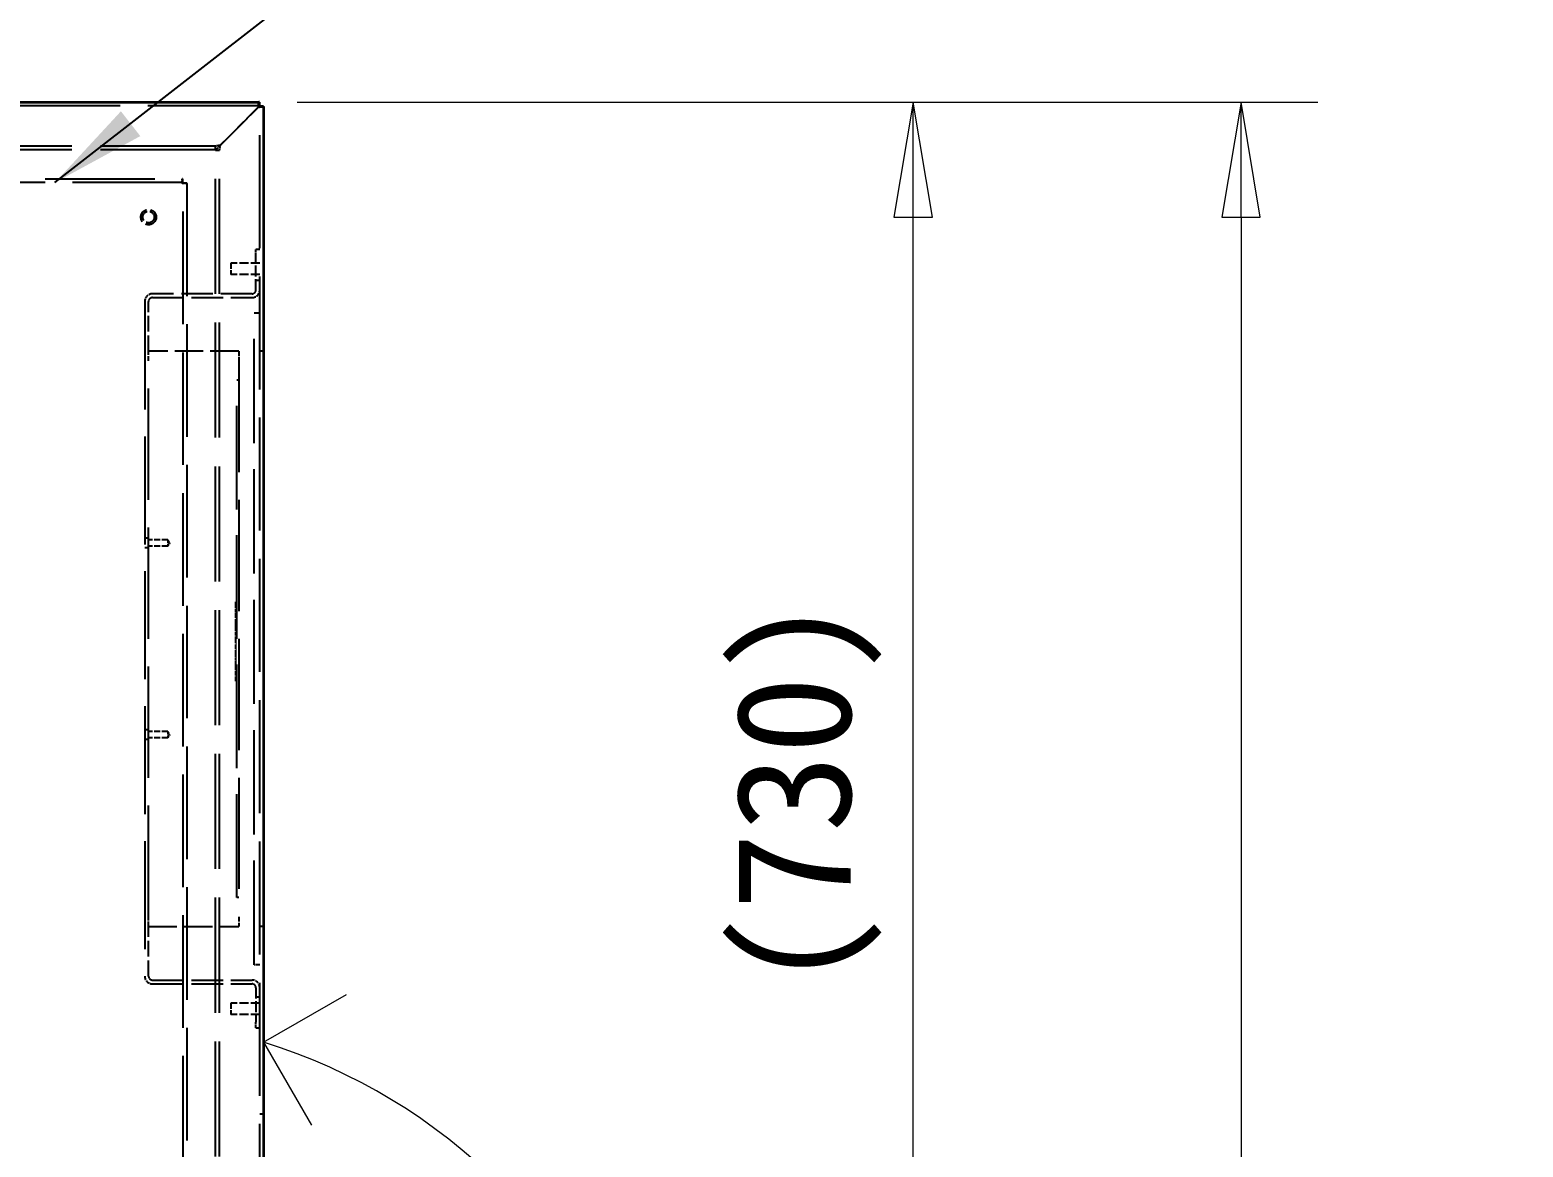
# Model space of a CAD drawing. Header units: millimetres. Extents: x 200 to 5740, y 200 to 4000.
# Drawn here: x 2527 to 3306, y 2113 to 2696 of the extents above; entities that cross this region are included whole.
import ezdxf

# ---------------------------------------------------------------- set-up
doc = ezdxf.new("R2010")
doc.units = ezdxf.units.MM
doc.header["$LTSCALE"] = 20
doc.linetypes.add('DASHED', pattern=[0.2067, 0.1654, -0.0413])
for name, color, linetype, lineweight in [('可見 (ISO)', 7, 'Continuous', 35), ('標註 (ISO)', 7, 'Continuous', 18), ('符號 (ISO)', 7, 'Continuous', 25), ('草圖幾何圖形 (ISO)', 7, 'Continuous', 18), ('隱藏 (ISO)', 7, 'DASHED', 25)]:
    doc.layers.add(name, color=color, linetype=linetype, lineweight=lineweight)
doc.styles.add('註記文字 (JIS)', font='kaiu.ttf')
doc.dimstyles.new('預設 (JIS)', dxfattribs={"dimscale": 20, "dimtxt": 3, "dimasz": 3, "dimexe": 2, "dimexo": 1, "dimgap": 0.8, "dimtad": 1, "dimrnd": 1e-08, "dimdsep": 46, "dimtxsty": '註記文字 (JIS)', "dimblk": 'Filled-1', "dimcen": 0.09, "dimdle": 10, "dimclrd": 256, "dimclre": 256, "dimclrt": 256, "dimadec": 0, "dimazin": 2, "dimtfac": 0.833333, "dimtmove": 0, "dimatfit": 3, "dimfxl": 0, "dimtolj": 1, "dimtzin": 0, "dimlwd": -1, "dimlwe": -1, "dimarcsym": 0})
doc.dimstyles.new('預設 (JIS)$7', dxfattribs={"dimscale": 20, "dimtxt": 3, "dimasz": 2.5, "dimexe": 2, "dimexo": 1, "dimgap": 0.8, "dimtad": 1, "dimrnd": 1e-08, "dimdsep": 46, "dimtxsty": '註記文字 (JIS)', "dimblk": 'Filled-1', "dimcen": 0.09, "dimdle": 10, "dimclrd": 256, "dimclre": 256, "dimclrt": 256, "dimadec": 0, "dimazin": 2, "dimtfac": 0.833333, "dimtmove": 0, "dimatfit": 3, "dimfxl": 0, "dimtolj": 1, "dimtzin": 0, "dimlwd": -1, "dimlwe": -1, "dimarcsym": 0})

# ---------------------------------------------------------------- blocks, each defined once
blk = doc.blocks.new('Filled-1')
at = {"color": 0}
for p, q in [((0, 0), (-1, 0.167)), ((-1, 0.167), (-1, -0.167)), ((-1, 0), (0, 0)), ((-1, -0.167), (0, 0))]:
    blk.add_line(p, q, dxfattribs=at)
at = {"color": 0, "flags": 128}
blk.add_lwpolyline([(-1, -0.167), (0, 0)], dxfattribs=at)
at = {"color": 0}
blk.add_solid([(-1, -0.167), (0, 0), (-1, 0.167), (-1, -0.167)], dxfattribs=at)
blk = doc.blocks.new('*D46')
at = {"layer": 'Defpoints', "color": 0}
for p in [(2646.14, 2658.01), (2987.46, 2658.01), (2846.64, 1928.01)]:
    blk.add_point(p, dxfattribs=at)
at = {"layer": '標註 (ISO)'}
for p, q in [((2666.14, 2658.01), (3027.46, 2658.01)), ((2987.46, 1988.01), (2987.46, 2598.01)), ((2866.64, 1928.01), (3027.46, 1928.01))]:
    blk.add_line(p, q, dxfattribs=at)
at = {"layer": '標註 (ISO)', "xscale": 60, "yscale": 60, "zscale": 60}
for p, rotation in [((2987.46, 2658.01), 90), ((2987.46, 1928.01), 270)]:
    blk.add_blockref('Filled-1', p, dxfattribs=dict(at, rotation=rotation))
at = {"layer": '標註 (ISO)', "insert": (2894.89, 2195.4), "char_height": 60, "attachment_point": 1, "rotation": 90, "style": '註記文字 (JIS)'}
blk.add_mtext('\\A1;\\f標楷體|b0|i0;\\H59.9909;(730)', dxfattribs=at)
blk = doc.blocks.new('*D64')
at = {"layer": 'Defpoints', "color": 0}
for p in [(2646.14, 2658.01), (2646.14, 958.01), (3158.49, 958.01)]:
    blk.add_point(p, dxfattribs=at)
at = {"layer": '標註 (ISO)'}
for p, q in [((2666.14, 2658.01), (3198.49, 2658.01)), ((3158.49, 2598.01), (3158.49, 1018.01)), ((2666.14, 958.01), (3198.49, 958.01))]:
    blk.add_line(p, q, dxfattribs=at)
at = {"layer": '標註 (ISO)', "xscale": 60, "yscale": 60, "zscale": 60}
for p, rotation in [((3158.49, 2658.01), 90), ((3158.49, 958.01), 270)]:
    blk.add_blockref('Filled-1', p, dxfattribs=dict(at, rotation=rotation))
at = {"layer": '標註 (ISO)', "insert": (3078.51, 1730.6), "char_height": 60, "attachment_point": 1, "rotation": 90, "style": '註記文字 (JIS)'}
blk.add_mtext('\\A1;1700', dxfattribs=at)

msp = doc.modelspace()

# ---------------------------------------------------------------- linework, layer by layer
at = {"layer": '可見 (ISO)'}
for p, q in [((1851.137, 2658.006), (2646.137, 2658.006)), ((2646.137, 2655.506), (2646.137, 2658.006)), ((2646.566, 2658.006), (2646.137, 2658.006)), ((2646.166, 2656.006), (2646.137, 2655.86)), ((2646.566, 2656.006), (2646.137, 2655.577)), ((2646.137, 2656.006), (2646.566, 2656.006)), ((2646.637, 2655.936), (2646.208, 2655.506)), ((2646.566, 2656.006), (2646.566, 2658.006)), ((2646.637, 2655.506), (2646.637, 2655.936)), ((2646.637, 2655.936), (2648.637, 2655.936)), ((2648.637, 2655.506), (2648.637, 2655.936)), ((2648.637, 2655.506), (2646.137, 2655.506)), ((2646.49, 2655.506), (2646.636, 2655.535)), ((2648.637, 2655.506), (2648.637, 960.506))]:
    msp.add_line(p, q, dxfattribs=at)
at = {"layer": '草圖幾何圖形 (ISO)'}
for q in [(2691.938, 2192.506), (2673.637, 2124.205)]:
    msp.add_line((2648.637, 2167.506), q, dxfattribs=at)
msp.add_arc((2560.367, 1881.236), 299.57, 17.136922, 72.863078, dxfattribs=at)
at = {"layer": '隱藏 (ISO)', "ltscale": 17.482517}
msp.add_line((2646.137, 2656.006), (1851.137, 2656.006), dxfattribs=at)
at = {"layer": '隱藏 (ISO)', "ltscale": 0.328259}
msp.add_line((2646.566, 2658.006), (2646.166, 2656.006), dxfattribs=at)
at = {"layer": '隱藏 (ISO)', "ltscale": 0.328368}
msp.add_line((2646.636, 2655.535), (2648.637, 2655.936), dxfattribs=at)
at = {"layer": '隱藏 (ISO)', "ltscale": 2.693548}
for p, q in [((2646.066, 2655.506), (2626.066, 2635.506)), ((2626.137, 2635.436), (2646.137, 2655.436))]:
    msp.add_line(p, q, dxfattribs=at)
at = {"layer": '隱藏 (ISO)', "ltscale": 0.034345}
msp.add_line((2646.137, 2655.86), (2646.066, 2655.506), dxfattribs=at)
at = {"layer": '隱藏 (ISO)', "ltscale": 0.00944}
for p, q in [((2646.137, 2655.577), (2646.066, 2655.506)), ((2646.208, 2655.506), (2646.137, 2655.436))]:
    msp.add_line(p, q, dxfattribs=at)
at = {"layer": '隱藏 (ISO)', "ltscale": 0.034287}
msp.add_line((2646.137, 2655.436), (2646.49, 2655.506), dxfattribs=at)
at = {"layer": '隱藏 (ISO)', "ltscale": 17.826717}
msp.add_line((2646.637, 960.506), (2646.637, 2655.506), dxfattribs=at)
at = {"layer": '隱藏 (ISO)', "ltscale": 18.138815}
for p, q in [((2623.566, 2635.006), (1873.708, 2635.006)), ((2623.566, 2633.006), (1873.708, 2633.006))]:
    msp.add_line(p, q, dxfattribs=at)
at = {"layer": '隱藏 (ISO)', "ltscale": 0.25452}
msp.add_line((2626.066, 2635.506), (2623.566, 2635.006), dxfattribs=at)
at = {"layer": '隱藏 (ISO)', "ltscale": 0.45467}
for p, q in [((2626.066, 2635.506), (2623.566, 2633.006)), ((2626.137, 2635.436), (2623.637, 2632.936))]:
    msp.add_line(p, q, dxfattribs=at)
at = {"layer": '隱藏 (ISO)', "ltscale": 0.19037}
for p, q in [((2623.566, 2633.006), (2623.566, 2635.006)), ((2623.637, 2632.936), (2625.637, 2632.936)), ((2606.566, 2616.006), (2606.566, 2618.006)), ((2606.637, 2615.936), (2608.637, 2615.936)), ((2646.637, 2581.006), (2644.637, 2581.006)), ((2646.637, 2565.006), (2644.637, 2565.006)), ((2648.637, 2528.006), (2646.637, 2528.006)), ((2588.637, 2430.506), (2586.637, 2430.506)), ((2588.637, 2425.506), (2586.637, 2425.506)), ((2588.637, 2330.506), (2586.637, 2330.506)), ((2588.637, 2325.506), (2586.637, 2325.506)), ((2648.637, 2228.006), (2646.637, 2228.006)), ((2646.637, 2191.006), (2644.637, 2191.006)), ((2644.637, 2175.006), (2646.637, 2175.006)), ((2648.637, 2130.006), (2646.637, 2130.006))]:
    msp.add_line(p, q, dxfattribs=at)
at = {"layer": '隱藏 (ISO)', "ltscale": 18.14068}
for p, q in [((2623.637, 983.077), (2623.637, 2632.936)), ((2625.637, 983.077), (2625.637, 2632.936))]:
    msp.add_line(p, q, dxfattribs=at)
at = {"layer": '隱藏 (ISO)', "ltscale": 0.254305}
msp.add_line((2625.637, 2632.936), (2626.137, 2635.436), dxfattribs=at)
at = {"layer": '隱藏 (ISO)', "ltscale": 17.295597}
for p, q in [((1891.137, 2618.006), (2606.137, 2618.006)), ((2606.137, 2616.006), (1891.137, 2616.006))]:
    msp.add_line(p, q, dxfattribs=at)
at = {"layer": '隱藏 (ISO)', "ltscale": 0.373886}
for p, q in [((2606.137, 2615.506), (2606.137, 2618.006)), ((2608.637, 2615.506), (2606.137, 2615.506))]:
    msp.add_line(p, q, dxfattribs=at)
at = {"layer": '隱藏 (ISO)', "ltscale": 0.040783}
for p, q in [((2606.566, 2618.006), (2606.137, 2618.006)), ((2606.137, 2616.006), (2606.566, 2616.006)), ((2606.637, 2615.506), (2606.637, 2615.936)), ((2608.637, 2615.506), (2608.637, 2615.936))]:
    msp.add_line(p, q, dxfattribs=at)
at = {"layer": '隱藏 (ISO)', "ltscale": 17.757401}
for p, q in [((2606.637, 1000.506), (2606.637, 2615.506)), ((2608.637, 2615.506), (2608.637, 1000.506))]:
    msp.add_line(p, q, dxfattribs=at)
at = {"layer": '隱藏 (ISO)', "ltscale": 0.448684}
for p, q in [((2644.637, 2578.006), (2644.637, 2581.006)), ((2644.637, 2175.006), (2644.637, 2178.006))]:
    msp.add_line(p, q, dxfattribs=at)
at = {"layer": '隱藏 (ISO)', "ltscale": 0.897467}
for p, q in [((2631.637, 2574.006), (2631.637, 2568.006)), ((2631.637, 2188.006), (2631.637, 2182.006))]:
    msp.add_line(p, q, dxfattribs=at)
at = {"layer": '隱藏 (ISO)', "ltscale": 1.428422}
for p, q in [((2646.637, 2574.006), (2631.637, 2574.006)), ((2646.637, 2568.006), (2631.637, 2568.006)), ((2646.637, 2188.006), (2631.637, 2188.006)), ((2646.637, 2182.006), (2631.637, 2182.006))]:
    msp.add_line(p, q, dxfattribs=at)
at = {"layer": '隱藏 (ISO)', "ltscale": 1.714127}
for p, q in [((2644.637, 2560.006), (2644.637, 2578.006)), ((2644.637, 2196.006), (2644.637, 2178.006))]:
    msp.add_line(p, q, dxfattribs=at)
at = {"layer": '隱藏 (ISO)', "ltscale": 4.952111}
for p, q in [((2642.637, 2558.006), (2590.637, 2558.006)), ((2590.637, 2556.006), (2642.637, 2556.006)), ((2590.637, 2200.006), (2642.637, 2200.006)), ((2590.637, 2198.006), (2642.637, 2198.006))]:
    msp.add_line(p, q, dxfattribs=at)
at = {"layer": '隱藏 (ISO)', "ltscale": 17.02951}
msp.add_line((2586.637, 2554.006), (2586.637, 2202.006), dxfattribs=at)
at = {"layer": '隱藏 (ISO)', "ltscale": 2.476006}
for p, q in [((2588.637, 2528.006), (2588.637, 2554.006)), ((2588.637, 2202.006), (2588.637, 2228.006))]:
    msp.add_line(p, q, dxfattribs=at)
at = {"layer": '隱藏 (ISO)', "ltscale": 16.448959}
msp.add_line((2643.637, 2208.006), (2643.637, 2548.006), dxfattribs=at)
at = {"layer": '隱藏 (ISO)', "ltscale": 0.285604}
for p, q in [((2643.637, 2548.006), (2646.637, 2548.006)), ((2646.637, 2208.006), (2643.637, 2208.006))]:
    msp.add_line(p, q, dxfattribs=at)
at = {"layer": '隱藏 (ISO)', "ltscale": 0.747873}
for p, q in [((2588.637, 2523.006), (2588.637, 2528.006)), ((2635.637, 2528.006), (2635.637, 2523.006)), ((2588.637, 2228.006), (2588.637, 2233.006)), ((2635.637, 2233.006), (2635.637, 2228.006))]:
    msp.add_line(p, q, dxfattribs=at)
at = {"layer": '隱藏 (ISO)', "ltscale": 4.475937}
for p, q in [((2635.637, 2528.006), (2588.637, 2528.006)), ((2588.637, 2228.006), (2635.637, 2228.006))]:
    msp.add_line(p, q, dxfattribs=at)
at = {"layer": '隱藏 (ISO)', "ltscale": 17.537495}
for p, q in [((2588.637, 2233.006), (2588.637, 2523.006)), ((2635.637, 2523.006), (2635.637, 2233.006))]:
    msp.add_line(p, q, dxfattribs=at)
at = {"layer": '隱藏 (ISO)', "ltscale": 16.328012}
msp.add_line((2634.637, 2243.006), (2634.637, 2513.006), dxfattribs=at)
at = {"layer": '隱藏 (ISO)', "ltscale": 0.095135}
for p, q in [((2635.637, 2513.006), (2634.637, 2513.006)), ((2635.637, 2243.006), (2634.637, 2243.006))]:
    msp.add_line(p, q, dxfattribs=at)
at = {"layer": '隱藏 (ISO)', "ltscale": 0.952248}
for p, q in [((2598.637, 2429.627), (2588.637, 2429.627)), ((2598.637, 2426.385), (2588.637, 2426.385)), ((2598.637, 2329.627), (2588.637, 2329.627)), ((2598.637, 2326.385), (2588.637, 2326.385))]:
    msp.add_line(p, q, dxfattribs=at)
at = {"layer": '隱藏 (ISO)', "ltscale": 0.484885}
for p, q in [((2598.637, 2429.627), (2598.637, 2426.385)), ((2598.637, 2329.627), (2598.637, 2326.385))]:
    msp.add_line(p, q, dxfattribs=at)
at = {"layer": '隱藏 (ISO)', "ltscale": 0.18}
for p, q in [((2599.611, 2428.006), (2598.637, 2429.627)), ((2599.611, 2428.006), (2598.637, 2426.385)), ((2599.611, 2328.006), (2598.637, 2329.627)), ((2599.611, 2328.006), (2598.637, 2326.385))]:
    msp.add_line(p, q, dxfattribs=at)
at = {"layer": '隱藏 (ISO)', "ltscale": 0.047517}
for p, q in [((2634.137, 2397.311), (2634.637, 2397.311)), ((2634.137, 2397.028), (2634.637, 2397.028)), ((2634.137, 2396.874), (2634.637, 2396.874)), ((2634.137, 2396.436), (2634.637, 2396.436)), ((2634.137, 2396.127), (2634.637, 2396.127)), ((2634.137, 2396.023), (2634.637, 2396.023)), ((2634.137, 2395.61), (2634.637, 2395.61)), ((2634.137, 2395.483), (2634.637, 2395.483)), ((2634.137, 2395.415), (2634.637, 2395.415)), ((2634.137, 2395.406), (2634.637, 2395.406)), ((2634.137, 2395.38), (2634.637, 2395.38)), ((2634.137, 2395.051), (2634.637, 2395.051)), ((2634.137, 2394.905), (2634.637, 2394.905)), ((2634.137, 2394.582), (2634.637, 2394.582)), ((2634.137, 2394.402), (2634.637, 2394.402)), ((2634.137, 2394.221), (2634.637, 2394.221)), ((2634.137, 2394.17), (2634.637, 2394.17)), ((2634.137, 2394.015), (2634.637, 2394.015)), ((2634.137, 2394.005), (2634.637, 2394.005)), ((2634.137, 2393.99), (2634.637, 2393.99)), ((2634.137, 2393.887), (2634.637, 2393.887)), ((2634.137, 2393.641), (2634.637, 2393.641)), ((2634.137, 2393.106), (2634.637, 2393.106)), ((2634.137, 2393.037), (2634.637, 2393.037)), ((2634.137, 2392.831), (2634.637, 2392.831)), ((2634.137, 2392.393), (2634.637, 2392.393)), ((2634.137, 2392.238), (2634.637, 2392.238)), ((2634.137, 2391.55), (2634.637, 2391.55)), ((2634.137, 2391.428), (2634.637, 2391.428)), ((2634.137, 2390.874), (2634.637, 2390.874)), ((2634.137, 2390.848), (2634.637, 2390.848)), ((2634.137, 2390.771), (2634.637, 2390.771)), ((2634.137, 2390.642), (2634.637, 2390.642)), ((2634.137, 2390.616), (2634.637, 2390.616)), ((2634.137, 2389.895), (2634.637, 2389.895)), ((2634.137, 2389.844), (2634.637, 2389.844)), ((2634.137, 2389.824), (2634.637, 2389.824)), ((2634.137, 2389.775), (2634.637, 2389.775)), ((2634.137, 2389.612), (2634.637, 2389.612)), ((2634.137, 2389.38), (2634.637, 2389.38)), ((2634.137, 2389.303), (2634.637, 2389.303)), ((2634.137, 2388.827), (2634.637, 2388.827)), ((2634.137, 2388.736), (2634.637, 2388.736)), ((2634.137, 2388.657), (2634.637, 2388.657)), ((2634.137, 2388.001), (2634.637, 2388.001)), ((2634.137, 2387.835), (2634.637, 2387.835)), ((2634.137, 2387.732), (2634.637, 2387.732)), ((2634.137, 2387.706), (2634.637, 2387.706)), ((2634.137, 2386.882), (2634.637, 2386.882)), ((2634.137, 2386.805), (2634.637, 2386.805)), ((2634.137, 2386.47), (2634.637, 2386.47)), ((2634.137, 2385.852), (2634.637, 2385.852)), ((2634.137, 2385.801), (2634.637, 2385.801)), ((2634.137, 2385.698), (2634.637, 2385.698)), ((2634.137, 2385.646), (2634.637, 2385.646)), ((2634.137, 2385.107), (2634.637, 2385.107)), ((2634.137, 2384.621), (2634.637, 2384.621)), ((2634.137, 2384.384), (2634.637, 2384.384)), ((2634.137, 2384.307), (2634.637, 2384.307)), ((2634.137, 2384.256), (2634.637, 2384.256)), ((2634.137, 2384.23), (2634.637, 2384.23)), ((2634.137, 2384.178), (2634.637, 2384.178)), ((2634.137, 2384.153), (2634.637, 2384.153)), ((2634.137, 2383.818), (2634.637, 2383.818)), ((2634.137, 2383.503), (2634.637, 2383.503)), ((2634.137, 2383.333), (2634.637, 2383.333)), ((2634.137, 2383.277), (2634.637, 2383.277)), ((2634.137, 2382.247), (2634.637, 2382.247)), ((2634.137, 2381.526), (2634.637, 2381.526)), ((2634.137, 2381.372), (2634.637, 2381.372)), ((2634.137, 2379.981), (2634.637, 2379.981)), ((2634.137, 2379.929), (2634.637, 2379.929)), ((2634.137, 2379.826), (2634.637, 2379.826)), ((2634.137, 2379.672), (2634.637, 2379.672)), ((2634.137, 2379.492), (2634.637, 2379.492)), ((2634.137, 2378.822), (2634.637, 2378.822)), ((2634.137, 2378.616), (2634.637, 2378.616)), ((2634.137, 2378.179), (2634.637, 2378.179)), ((2634.137, 2377.586), (2634.637, 2377.586)), ((2634.137, 2377.509), (2634.637, 2377.509)), ((2634.137, 2377.498), (2634.637, 2377.498)), ((2634.137, 2377.432), (2634.637, 2377.432)), ((2634.137, 2377.329), (2634.637, 2377.329)), ((2634.137, 2375.629), (2634.637, 2375.629)), ((2634.137, 2375.578), (2634.637, 2375.578)), ((2634.137, 2374.753), (2634.637, 2374.753)), ((2634.137, 2374.581), (2634.637, 2374.581)), ((2634.137, 2374.264), (2634.637, 2374.264)), ((2634.137, 2374.022), (2634.637, 2374.022)), ((2634.137, 2372.796), (2634.637, 2372.796)), ((2634.137, 2371.972), (2634.637, 2371.972)), ((2634.137, 2371.689), (2634.637, 2371.689)), ((2634.137, 2371.615), (2634.637, 2371.615)), ((2634.137, 2371.457), (2634.637, 2371.457)), ((2634.137, 2371.396), (2634.637, 2371.396)), ((2634.137, 2371.097), (2634.637, 2371.097)), ((2634.137, 2370.968), (2634.637, 2370.968)), ((2634.137, 2370.764), (2634.637, 2370.764)), ((2634.137, 2370.659), (2634.637, 2370.659)), ((2634.137, 2370.633), (2634.637, 2370.633)), ((2634.137, 2370.582), (2634.637, 2370.582)), ((2634.137, 2370.569), (2634.637, 2370.569)), ((2634.137, 2370.205), (2634.637, 2370.205)), ((2634.137, 2370.144), (2634.637, 2370.144)), ((2634.137, 2370.093), (2634.637, 2370.093)), ((2634.137, 2370.067), (2634.637, 2370.067)), ((2634.137, 2370.015), (2634.637, 2370.015)), ((2634.137, 2369.962), (2634.637, 2369.962)), ((2634.137, 2369.621), (2634.637, 2369.621)), ((2634.137, 2369.578), (2634.637, 2369.578)), ((2634.137, 2368.985), (2634.637, 2368.985)), ((2634.137, 2368.527), (2634.637, 2368.527)), ((2634.137, 2368.444), (2634.637, 2368.444)), ((2634.137, 2368.316), (2634.637, 2368.316)), ((2634.137, 2368.308), (2634.637, 2368.308)), ((2634.137, 2368.29), (2634.637, 2368.29)), ((2634.137, 2367.801), (2634.637, 2367.801)), ((2634.137, 2367.749), (2634.637, 2367.749)), ((2634.137, 2367.749), (2634.637, 2367.749)), ((2634.137, 2367.44), (2634.637, 2367.44)), ((2634.137, 2367.409), (2634.637, 2367.409)), ((2634.137, 2367.166), (2634.637, 2367.166)), ((2634.137, 2367.054), (2634.637, 2367.054)), ((2634.137, 2366.771), (2634.637, 2366.771)), ((2634.137, 2366.204), (2634.637, 2366.204)), ((2634.137, 2366.101), (2634.637, 2366.101)), ((2634.137, 2366.024), (2634.637, 2366.024)), ((2634.137, 2365.947), (2634.637, 2365.947)), ((2634.137, 2365.329), (2634.637, 2365.329)), ((2634.137, 2365.148), (2634.637, 2365.148)), ((2634.137, 2365.097), (2634.637, 2365.097)), ((2634.137, 2364.788), (2634.637, 2364.788)), ((2634.137, 2364.505), (2634.637, 2364.505)), ((2634.137, 2364.324), (2634.637, 2364.324)), ((2634.137, 2364.273), (2634.637, 2364.273)), ((2634.137, 2364.247), (2634.637, 2364.247)), ((2634.137, 2364.118), (2634.637, 2364.118)), ((2634.137, 2364.041), (2634.637, 2364.041)), ((2634.137, 2363.887), (2634.637, 2363.887)), ((2634.137, 2363.784), (2634.637, 2363.784)), ((2634.137, 2363.681), (2634.637, 2363.681)), ((2634.137, 2363.603), (2634.637, 2363.603)), ((2634.137, 2362.419), (2634.637, 2362.419)), ((2634.137, 2362.367), (2634.637, 2362.367)), ((2634.137, 2362.29), (2634.637, 2362.29)), ((2634.137, 2362.161), (2634.637, 2362.161)), ((2634.137, 2361.526), (2634.637, 2361.526)), ((2634.137, 2361.161), (2634.637, 2361.161)), ((2634.137, 2360.918), (2634.637, 2360.918)), ((2634.137, 2360.602), (2634.637, 2360.602)), ((2634.137, 2360.043), (2634.637, 2360.043)), ((2634.137, 2359.313), (2634.637, 2359.313)), ((2634.137, 2359.192), (2634.637, 2359.192)), ((2634.137, 2358.341), (2634.637, 2358.341)), ((2634.137, 2358.268), (2634.637, 2358.268)), ((2634.137, 2357.83), (2634.637, 2357.83)), ((2634.137, 2356.177), (2634.637, 2356.177)), ((2634.137, 2355.983), (2634.637, 2355.983))]:
    msp.add_line(p, q, dxfattribs=at)
at = {"layer": '隱藏 (ISO)', "ltscale": 0.068139}
msp.add_line((2634.137, 2397.028), (2634.137, 2397.311), dxfattribs=at)
at = {"layer": '隱藏 (ISO)', "ltscale": 0.156862}
msp.add_line((2634.137, 2395.38), (2634.137, 2397.028), dxfattribs=at)
at = {"layer": '隱藏 (ISO)', "ltscale": 0.182435}
msp.add_line((2634.137, 2394.402), (2634.137, 2395.38), dxfattribs=at)
at = {"layer": '隱藏 (ISO)', "ltscale": 0.506639}
msp.add_line((2634.137, 2389.895), (2634.137, 2394.402), dxfattribs=at)
at = {"layer": '隱藏 (ISO)', "ltscale": 0.741595}
msp.add_line((2634.137, 2385.801), (2634.137, 2389.895), dxfattribs=at)
at = {"layer": '隱藏 (ISO)', "ltscale": 0.207993}
msp.add_line((2634.137, 2384.256), (2634.137, 2385.801), dxfattribs=at)
at = {"layer": '隱藏 (ISO)', "ltscale": 0.004188}
msp.add_line((2634.137, 2384.23), (2634.137, 2384.256), dxfattribs=at)
at = {"layer": '隱藏 (ISO)', "ltscale": 0.008899}
msp.add_line((2634.137, 2384.178), (2634.137, 2384.23), dxfattribs=at)
at = {"layer": '隱藏 (ISO)', "ltscale": 0.085734}
msp.add_line((2634.137, 2383.277), (2634.137, 2384.178), dxfattribs=at)
at = {"layer": '隱藏 (ISO)', "ltscale": 0.566404}
msp.add_line((2634.137, 2377.329), (2634.137, 2383.277), dxfattribs=at)
at = {"layer": '隱藏 (ISO)', "ltscale": 0.738072}
msp.add_line((2634.137, 2369.578), (2634.137, 2377.329), dxfattribs=at)
at = {"layer": '隱藏 (ISO)', "ltscale": 0.421713}
msp.add_line((2634.137, 2365.148), (2634.137, 2369.578), dxfattribs=at)
at = {"layer": '隱藏 (ISO)', "ltscale": 1.360992}
msp.add_line((2634.137, 2364.324), (2634.137, 2365.148), dxfattribs=at)
at = {"layer": '隱藏 (ISO)', "ltscale": 0.19308}
msp.add_line((2634.137, 2362.419), (2634.137, 2364.324), dxfattribs=at)
at = {"layer": '隱藏 (ISO)', "ltscale": 0.012162}
for p, q in [((2634.137, 2362.29), (2634.137, 2362.419)), ((2634.137, 2362.161), (2634.137, 2362.29))]:
    msp.add_line(p, q, dxfattribs=at)
at = {"layer": '隱藏 (ISO)', "ltscale": 0.714358}
msp.add_line((2634.137, 2355.983), (2634.137, 2362.157), dxfattribs=at)
at = {"layer": '隱藏 (ISO)', "ltscale": 2.393412}
msp.add_circle((2588.637, 2598.006), 4, dxfattribs=at)
at = {"layer": '隱藏 (ISO)', "ltscale": 1.795034}
msp.add_circle((2588.637, 2598.006), 3, dxfattribs=at)
at = {"layer": '隱藏 (ISO)', "ltscale": 0.598278}
for centre, start, end in [((2590.637, 2554.006), 90, 180), ((2642.637, 2560.006), 270, 0), ((2590.637, 2202.006), 180, 270), ((2642.637, 2196.006), 0, 90)]:
    msp.add_arc(centre, 4, start, end, dxfattribs=at)
at = {"layer": '隱藏 (ISO)', "ltscale": 0.299089}
for centre, start, end in [((2590.637, 2554.006), 90, 180), ((2642.637, 2560.006), 270, 0), ((2590.637, 2202.006), 180, 270), ((2642.637, 2196.006), 0, 90)]:
    msp.add_arc(centre, 2, start, end, dxfattribs=at)

# ---------------------------------------------------------------- dimensions: what is measured, and where the dimension line sits
at = {"layer": '標註 (ISO)'}
dim = msp.add_linear_dim(base=(2987.457, 2658.006), p1=(2846.637, 1928.006), p2=(2646.137, 2658.006), angle=90, text='\\f標楷體|b0|i0;\\H59.9909;(<>)', dimstyle='預設 (JIS)', override={"dimgap": 0.8, "dimdec": 2, "dimtol": 0, "dimlim": 0, "dimtp": 0, "dimtm": 0, "dimtdec": 2, "dimtofl": 0, "dimatfit": 1}, dxfattribs=at)
dim.commit()
dim.dimension.update_dxf_attribs({"geometry": '*D46', "text_midpoint": (2987.457, 2293.006), "dimtype": 160})
dim = msp.add_linear_dim(base=(3158.487, 958.006), p1=(2646.137, 2658.006), p2=(2646.137, 958.006), angle=270, dimstyle='預設 (JIS)', override={"dimgap": 0.8, "dimdec": 2, "dimtol": 0, "dimlim": 0, "dimtp": 0, "dimtm": 0, "dimtdec": 2, "dimtofl": 0, "dimatfit": 1}, dxfattribs=at)
dim.commit()
dim.dimension.update_dxf_attribs({"geometry": '*D64', "text_midpoint": (3158.487, 1808.006), "dimtype": 160})

# ---------------------------------------------------------------- leaders
at = {"layer": '符號 (ISO)', "annotation_type": 0, "has_hookline": 1}
for points, hookline_direction, text_width in [([(2539.822, 2616.006), (2923.717, 2914.899), (2973.717, 2914.899)], 0, 835.896), ([(3819.383, 2583.557), (3492.289, 2794.992), (3442.289, 2794.992)], 1, 479.182)]:
    msp.add_leader(points, dimstyle='預設 (JIS)$7', override={"dimgap": 0, "dimtad": 1}, dxfattribs=dict(at, hookline_direction=hookline_direction, text_width=text_width))

doc.saveas('drawing.dxf')
